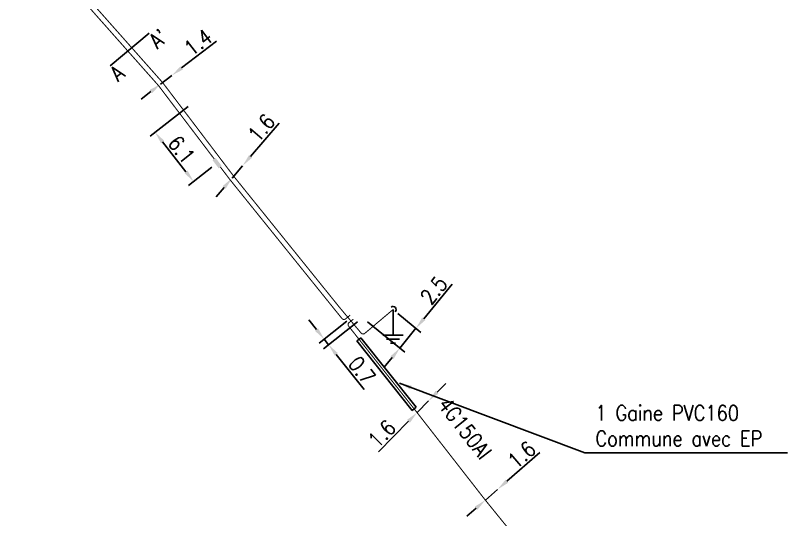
# Model space of a CAD drawing. Header units: millimetres. Extents: x 80000 to 81010, y 144000 to 145002.
# Drawn here: x 80769.7 to 80845.3, y 144649.2 to 144698.5 of the extents above; entities that cross this region are included whole.
import ezdxf
from ezdxf.enums import TextEntityAlignment as Align

# ---------------------------------------------------------------- set-up
doc = ezdxf.new("R2010")
doc.units = ezdxf.units.MM
doc.header["$PDMODE"] = 34
doc.linetypes.add('B_ST_AL', pattern=[2000, 1000, 1000])
doc.layers.get('0').update_dxf_attribs({"linetype": 'CONTINUOUS'})
doc.layers.get('Defpoints').update_dxf_attribs({"linetype": 'CONTINUOUS'})
for name, color, linetype in [('B_100', 3, 'CONTINUOUS'), ('B_110', 1, 'CONTINUOUS'), ('B_300', 7, 'CONTINUOUS'), ('B_400', 7, 'CONTINUOUS')]:
    doc.layers.add(name, color=color, linetype=linetype)
doc.styles.add('M_ROMANS', font='ROMANS.shx', dxfattribs={"width": 0.75})
doc.styles.get("Standard").update_dxf_attribs({"font": 'romans.shx', "width": 0.85})
doc.dimstyles.get("Standard").update_dxf_attribs({"dimtxt": 1.5, "dimasz": 1.2, "dimexe": 0.625, "dimexo": 0.625, "dimgap": 0.25, "dimtad": 1, "dimdec": 1, "dimzin": 0, "dimdsep": 46, "dimtxsty": 'Standard', "dimcen": -0.5, "dimadec": 0, "dimazin": 0, "dimtfac": 1, "dimtdec": 1, "dimtmove": 0, "dimatfit": 3, "dimfxl": 0, "dimtolj": 1, "dimtzin": 0, "dimarcsym": 0})

# ---------------------------------------------------------------- blocks, each defined once
blk = doc.blocks.new('*D1649')
at = {"layer": 'B_110', "color": 0, "linetype": 'Continuous', "lineweight": -2, "transparency": 16777216}
for p, q in [((80785.95, 144693.348), (80789.376, 144695.98)), ((80783.888, 144691.764), (80784.998, 144692.617)), ((80782.937, 144691.033), (80781.985, 144690.302))]:
    blk.add_line(p, q, dxfattribs=at)
at = {"layer": 'B_110', "color": 0, "linetype": 'Continuous', "transparency": 16777216}
for points in [[(80785.828, 144693.507), (80786.072, 144693.19), (80784.998, 144692.617)], [(80782.815, 144691.192), (80783.058, 144690.875), (80783.888, 144691.764)]]:
    blk.add_solid(points, dxfattribs=at)
at = {"layer": 'Defpoints', "color": 0, "linetype": 'Continuous', "transparency": 16777216}
for p in [(80784.998, 144692.617), (80784.998, 144692.617), (80783.888, 144691.764)]:
    blk.add_point(p, dxfattribs=at)
at = {"layer": 'B_110', "color": 0, "linetype": 'Continuous', "transparency": 16777216, "insert": (80787.557, 144695.844), "char_height": 1.5, "attachment_point": 5, "rotation": 37.52986}
blk.add_mtext('\\A1;1.4', dxfattribs=at)
blk = doc.blocks.new('*D1650')
at = {"layer": 'B_110', "color": 0, "linetype": 'Continuous', "lineweight": -2, "transparency": 16777216}
for p, q in [((80792.697, 144684.695), (80795.48, 144687.959)), ((80790.881, 144682.565), (80791.919, 144683.782)), ((80790.102, 144681.651), (80789.324, 144680.738))]:
    blk.add_line(p, q, dxfattribs=at)
at = {"layer": 'B_110', "color": 0, "linetype": 'Continuous', "transparency": 16777216}
for points in [[(80792.545, 144684.825), (80792.849, 144684.566), (80791.919, 144683.782)], [(80789.95, 144681.781), (80790.254, 144681.522), (80790.881, 144682.565)]]:
    blk.add_solid(points, dxfattribs=at)
at = {"layer": 'Defpoints', "color": 0, "linetype": 'Continuous', "transparency": 16777216}
for p in [(80791.919, 144683.782), (80791.919, 144683.782), (80790.881, 144682.565)]:
    blk.add_point(p, dxfattribs=at)
at = {"layer": 'B_110', "color": 0, "linetype": 'Continuous', "transparency": 16777216, "insert": (80793.749, 144687.471), "char_height": 1.5, "attachment_point": 5, "rotation": 49.54951}
blk.add_mtext('\\A1;1.6', dxfattribs=at)
blk = doc.blocks.new('*D1651')
at = {"layer": 'B_300', "color": 0, "linetype": 'Continuous', "lineweight": -2, "transparency": 16777216}
for p, q in [((80786.578, 144689.585), (80782.854, 144686.668)), ((80786.371, 144683.192), (80784.086, 144686.109)), ((80788.909, 144683.655), (80786.619, 144681.861))]:
    blk.add_line(p, q, dxfattribs=at)
at = {"layer": 'B_300', "color": 0, "linetype": 'Continuous', "transparency": 16777216}
for points in [[(80784.243, 144686.232), (80783.928, 144685.985), (80783.346, 144687.053)], [(80786.528, 144683.315), (80786.213, 144683.068), (80787.111, 144682.247)]]:
    blk.add_solid(points, dxfattribs=at)
at = {"layer": 'Defpoints', "color": 0, "linetype": 'Continuous', "transparency": 16777216}
for p in [(80787.07, 144689.97), (80783.346, 144687.053), (80789.401, 144684.041)]:
    blk.add_point(p, dxfattribs=at)
at = {"layer": 'B_300', "color": 0, "linetype": 'Continuous', "transparency": 16777216, "insert": (80785.944, 144685.358), "char_height": 1.5, "attachment_point": 5, "rotation": 308.07152}
blk.add_mtext('\\A1;6.1', dxfattribs=at)
blk = doc.blocks.new('*D1652')
at = {"layer": 'B_300', "color": 0, "linetype": 'Continuous', "lineweight": -2, "transparency": 16777216}
for p, q in [((80809.644, 144668.808), (80812.41, 144672.193)), ((80807.123, 144669.318), (80809.368, 144667.483)), ((80804.146, 144668.522), (80807.787, 144665.547)), ((80807.303, 144665.942), (80808.884, 144667.878)), ((80806.543, 144665.013), (80805.784, 144664.084))]:
    blk.add_line(p, q, dxfattribs=at)
at = {"layer": 'B_300', "color": 0, "linetype": 'Continuous', "transparency": 16777216}
for points in [[(80809.489, 144668.934), (80809.798, 144668.681), (80808.884, 144667.878)], [(80806.388, 144665.14), (80806.698, 144664.887), (80807.303, 144665.942)]]:
    blk.add_solid(points, dxfattribs=at)
at = {"layer": 'Defpoints', "color": 0, "linetype": 'Continuous', "transparency": 16777216}
for p in [(80806.639, 144669.713), (80803.662, 144668.917), (80807.303, 144665.942)]:
    blk.add_point(p, dxfattribs=at)
at = {"layer": 'B_300', "color": 0, "linetype": 'Continuous', "transparency": 16777216, "insert": (80810.632, 144671.598), "char_height": 1.5, "attachment_point": 5, "rotation": 50.74842}
blk.add_mtext('\\A1;2.5', dxfattribs=at)
blk = doc.blocks.new('*D1653')
at = {"layer": 'B_100', "color": 0, "linetype": 'Continuous', "lineweight": -2, "transparency": 16777216}
for p, q in [((80799.151, 144667.755), (80798.404, 144668.694)), ((80802.111, 144668.577), (80799.409, 144666.427)), ((80803.173, 144668.528), (80799.845, 144665.879)), ((80799.898, 144666.816), (80800.334, 144666.269)), ((80801.082, 144665.33), (80803.804, 144661.909))]:
    blk.add_line(p, q, dxfattribs=at)
at = {"layer": 'B_100', "color": 0, "linetype": 'Continuous', "transparency": 16777216}
for points in [[(80799.308, 144667.88), (80798.995, 144667.631), (80799.898, 144666.816)], [(80801.238, 144665.454), (80800.925, 144665.205), (80800.334, 144666.269)]]:
    blk.add_solid(points, dxfattribs=at)
at = {"layer": 'Defpoints', "color": 0, "linetype": 'Continuous', "transparency": 16777216}
for p in [(80802.6, 144668.967), (80803.662, 144668.917), (80800.334, 144666.269)]:
    blk.add_point(p, dxfattribs=at)
at = {"layer": 'B_100', "color": 0, "linetype": 'Continuous', "transparency": 16777216, "insert": (80803.599, 144663.773), "char_height": 1.5, "attachment_point": 5, "rotation": 308.51622}
blk.add_mtext('\\A1;0.7', dxfattribs=at)
blk = doc.blocks.new('*D1654')
at = {"layer": 'B_100', "color": 0, "linetype": 'Continuous', "lineweight": -2, "transparency": 16777216}
for p, q in [((80810.956, 144661.631), (80811.798, 144662.486)), ((80810.114, 144660.776), (80808.991, 144659.636)), ((80808.149, 144658.781), (80805.21, 144655.796))]:
    blk.add_line(p, q, dxfattribs=at)
at = {"layer": 'B_100', "color": 0, "linetype": 'Continuous', "transparency": 16777216}
for points in [[(80810.813, 144661.771), (80811.098, 144661.491), (80810.114, 144660.776)], [(80808.007, 144658.921), (80808.292, 144658.641), (80808.991, 144659.636)]]:
    blk.add_solid(points, dxfattribs=at)
at = {"layer": 'Defpoints', "color": 0, "linetype": 'Continuous', "transparency": 16777216}
for p in [(80810.114, 144660.776), (80810.114, 144660.776), (80808.991, 144659.636)]:
    blk.add_point(p, dxfattribs=at)
at = {"layer": 'B_100', "color": 0, "linetype": 'Continuous', "transparency": 16777216, "insert": (80805.546, 144657.562), "char_height": 1.5, "attachment_point": 5, "rotation": 45.44272}
blk.add_mtext('\\A1;1.6', dxfattribs=at)
blk = doc.blocks.new('*D1655')
at = {"layer": 'B_100', "color": 0, "linetype": 'Continuous', "lineweight": -2, "transparency": 16777216}
for p, q in [((80817.781, 144652.917), (80821.011, 144655.739)), ((80815.672, 144651.075), (80816.877, 144652.128)), ((80814.768, 144650.286), (80813.864, 144649.496))]:
    blk.add_line(p, q, dxfattribs=at)
at = {"layer": 'B_100', "color": 0, "linetype": 'Continuous', "transparency": 16777216}
for points in [[(80817.649, 144653.068), (80817.912, 144652.767), (80816.877, 144652.128)], [(80814.637, 144650.437), (80814.9, 144650.135), (80815.672, 144651.075)]]:
    blk.add_solid(points, dxfattribs=at)
at = {"layer": 'Defpoints', "color": 0, "linetype": 'Continuous', "transparency": 16777216}
for p in [(80816.877, 144652.128), (80816.877, 144652.128), (80815.672, 144651.075)]:
    blk.add_point(p, dxfattribs=at)
at = {"layer": 'B_100', "color": 0, "linetype": 'Continuous', "transparency": 16777216, "insert": (80819.227, 144655.509), "char_height": 1.5, "attachment_point": 5, "rotation": 41.13946}
blk.add_mtext('\\A1;1.6', dxfattribs=at)
blk = doc.blocks.new('SymboleMALT')
at = {"flags": 128}
for points in [[(0, 0), (0, -2.5)], [(-1, -2.5), (1, -2.5)], [(-0.625, -2.9), (0.625, -2.9)], [(-0.25, -3.3), (0.25, -3.3)]]:
    blk.add_lwpolyline(points, dxfattribs=at)
blk = doc.blocks.new('B_300_03')
at = {"color": 0, "linetype": 'Continuous'}
blk.add_solid([(-1, 0.75), (-1, 0), (1, 0.75), (1, 0)], dxfattribs=at)
at = {"color": 0, "linetype": 'Continuous', "style": 'M_ROMANS', "width": 0.75, "flags": 3}
for tag, p in [('DEF_LEG', (0, -4.25)), ('DEF_COUP', (0, -6.75)), ('DEF_TYPE', (0, -9.25))]:
    blk.add_attdef(tag, text='', height=1.2, dxfattribs=at).set_placement(p, align=Align.MIDDLE)
blk = doc.blocks.new('B_300_05')
at = {"color": 0, "linetype": 'Continuous'}
blk.add_arc((0, 0), 1, 270, 90, dxfattribs=at)
at = {"color": 0, "linetype": 'Continuous', "style": 'M_ROMANS', "width": 0.75, "flags": 3}
for tag, p in [('DEF_LEG', (0, -5)), ('DEF_COUP', (0, -7.5)), ('DEF_TYPE', (0, -10))]:
    blk.add_attdef(tag, text='', height=1.2, dxfattribs=at).set_placement(p, align=Align.MIDDLE)

msp = doc.modelspace()

# ---------------------------------------------------------------- linework, layer by layer
at = {"layer": 'B_100', "linetype": 'B_ST_AL', "const_width": 0.1, "flags": 128}
for points in [[(80789.141, 144684.443), (80783.694, 144691.606), (80770.757, 144706.185), (80769.823, 144707.238, -0.422643), (80769.934, 144707.901), (80776.606, 144713.996), (80781.632, 144718.587)], [(80802.444, 144669.162), (80801.99, 144668.8, -0.410487), (80801.64, 144668.838), (80801.096, 144669.509), (80790.689, 144682.405), (80789.745, 144683.646)], [(80802.756, 144668.771), (80802.335, 144668.436, 0.411007), (80802.293, 144668.087), (80808.991, 144659.636), (80815.672, 144651.075), (80824.305, 144640.443), (80830.051, 144633.032), (80830.051, 144633.032)]]:
    msp.add_lwpolyline(points, format="xyb", dxfattribs=at)
at = {"layer": 'B_110', "linetype": 'B_ST_AL', "const_width": 0.1, "flags": 128}
msp.add_lwpolyline([(80806.639, 144669.713), (80803.87, 144667.381, -0.414214), (80803.517, 144667.411), (80801.478, 144669.831), (80791.064, 144682.73), (80784.083, 144691.921), (80771.13, 144706.518), (80770.309, 144707.443, -0.303513), (80770.324, 144707.84), (80776.839, 144713.734), (80781.868, 144718.329)], format="xyb", dxfattribs=at)
at = {"layer": 'B_400', "color": 7, "linetype": 'CONTINUOUS'}
for p, q in [((80803.097, 144666.643), (80803.292, 144666.798)), ((80803.097, 144666.643), (80808.508, 144659.843)), ((80803.488, 144666.954), (80803.292, 144666.798)), ((80803.488, 144666.954), (80808.899, 144660.154)), ((80808.508, 144659.843), (80808.704, 144659.999)), ((80808.899, 144660.154), (80808.704, 144659.999))]:
    msp.add_line(p, q, dxfattribs=at)
at = {"layer": 'B_400', "flags": 128}
for points in [[(80782.786, 144696.755, 0.0467, 0.28, 0), (80782.786, 144696.755, 0.28, 0, 0), (80782.038, 144697.651, 0, 0.56, 0), (80782.786, 144696.755, 0.56, 0.56, 0)], [(80778.947, 144693.551, 0.0467, 0.28, 0), (80778.947, 144693.551, 0.28, 0, 0), (80778.199, 144694.448, 0, 0.56, 0), (80778.947, 144693.551, 0.56, 0.56, 0)]]:
    msp.add_lwpolyline(points, format="xyseb", dxfattribs=at)
msp.add_lwpolyline([(80778.947, 144693.551), (80782.786, 144696.755)], dxfattribs=at)

# ---------------------------------------------------------------- block references
at = {"layer": 'B_300'}
for name, p, xscale, yscale, zscale, rotation in [('B_300_03', (80789.279, 144683.92), 0.5, 0.5, 0.5, 307.2485720175189), ('B_300_05', (80806.639, 144669.713), 0.3, 0.3, 0.3, 40.11123094333895)]:
    msp.add_blockref(name, p, dxfattribs=dict(at, xscale=xscale, yscale=yscale, zscale=zscale, rotation=rotation))
at = {"layer": 'B_300', "linetype": 'B_ST_AL'}
msp.add_blockref('SymboleMALT', (80806.639, 144669.713), dxfattribs=at)

# ---------------------------------------------------------------- texts
at = {"layer": 'B_100', "linetype": 'Continuous', "width": 0.85}
msp.add_text('4G150Al', height=1.5, rotation=307.96378, dxfattribs=at).set_placement((80810.945, 144660.367))
at = {"layer": 'B_400', "linetype": 'Continuous', "width": 0.85}
for s, p in [("A'", (80783.564, 144695.147)), ('A', (80779.725, 144691.943))]:
    msp.add_text(s, height=1.5, rotation=39.84889, dxfattribs=at).set_placement(p)
at = {"layer": 'B_400', "linetype": 'Continuous', "insert": (80826.452, 144660.347), "char_height": 1.5, "attachment_point": 1}
msp.add_mtext('\\A1;1 Gaine PVC160\\PCommune avec EP', dxfattribs=at)

# ---------------------------------------------------------------- dimensions: what is measured, and where the dimension line sits
at = {"layer": 'B_100', "linetype": 'Continuous'}
for base, p1, p2, angle, picture, middle in [((80800.334, 144666.269), (80802.6, 144668.967), (80803.662, 144668.917), 128.51622, '*D1653', (80802.816, 144663.15)), ((80810.114, 144660.776), (80808.991, 144659.636), (80810.114, 144660.776), 225.44272, '*D1654', (80806.259, 144656.861)), ((80816.877, 144652.128), (80815.672, 144651.075), (80816.877, 144652.128), 221.13946, '*D1655', (80819.885, 144654.756))]:
    dim = msp.add_linear_dim(base=base, p1=p1, p2=p2, angle=angle, dimstyle='Standard', override={"dimfxl": 1.25}, dxfattribs=at)
    dim.commit()
    dim.dimension.update_dxf_attribs({"geometry": picture, "text_midpoint": middle, "dimtype": 160})
at = {"layer": 'B_110', "linetype": 'Continuous'}
for base, p1, p2, angle, picture, middle in [((80784.998, 144692.617), (80783.888, 144691.764), (80784.998, 144692.617), 217.52986, '*D1649', (80788.166, 144695.051)), ((80791.919, 144683.782), (80790.881, 144682.565), (80791.919, 144683.782), 229.54951, '*D1650', (80794.51, 144686.822))]:
    dim = msp.add_linear_dim(base=base, p1=p1, p2=p2, angle=angle, dimstyle='Standard', override={"dimfxl": 1.25}, dxfattribs=at)
    dim.commit()
    dim.dimension.update_dxf_attribs({"geometry": picture, "text_midpoint": middle, "dimtype": 160})
at = {"layer": 'B_300', "linetype": 'Continuous'}
for base, p1, p2, angle, picture, middle in [((80783.346, 144687.053), (80789.401, 144684.041), (80787.07, 144689.97), 308.07152, '*D1651', (80785.157, 144684.741)), ((80807.303, 144665.942), (80806.639, 144669.713), (80803.662, 144668.917), 50.74842, '*D1652', (80811.406, 144670.965))]:
    dim = msp.add_linear_dim(base=base, p1=p1, p2=p2, angle=angle, dimstyle='Standard', override={"dimfxl": 1.25}, dxfattribs=at)
    dim.commit()
    dim.dimension.update_dxf_attribs({"geometry": picture, "text_midpoint": middle, "dimtype": 160})

# ---------------------------------------------------------------- leaders
at = {"layer": 'B_400', "linetype": 'Continuous', "annotation_type": 0, "has_hookline": 1, "hookline_direction": 0, "text_width": 18.396}
msp.add_leader([(80807.268, 144662.504), (80825.405, 144655.685), (80826.605, 144655.685)], dimstyle='Standard', override={"dimtad": 1, "dimfxl": 1.25}, dxfattribs=at)

doc.saveas('drawing.dxf')
